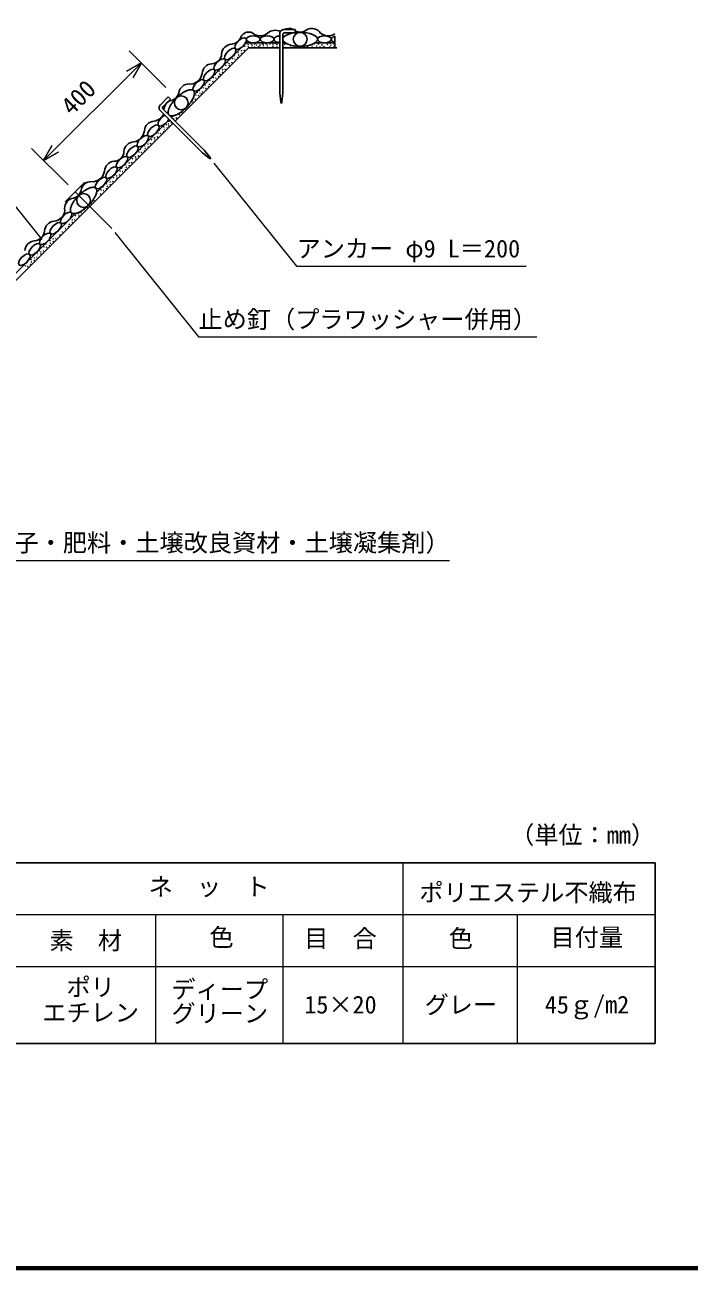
# Model space of a CAD drawing. Units: millimetres, scale not verified. Extents: x 200 to 8200, y 200 to 5838.
# Drawn here: x 2277 to 4200, y 200 to 3803 of the extents above; entities that cross this region are included whole.
import ezdxf
from ezdxf.enums import TextEntityAlignment as Align

# ---------------------------------------------------------------- set-up
doc = ezdxf.new("R2010")
doc.units = ezdxf.units.MM
doc.header["$LTSCALE"] = 20
for name, color, linetype, lineweight in [('C-MTR-FRAM', 5, 'Continuous', 25), ('C-MTR-LINE', 5, 'Continuous', 13), ('C-STR', 7, 'Continuous', 25), ('C-STR-DIM', 1, 'Continuous', 13), ('C-STR-HTXT', 1, 'Continuous', 13), ('C-TTL', 2, 'Continuous', 70)]:
    doc.layers.add(name, color=color, linetype=linetype, lineweight=lineweight)
doc.layers.add('C-MTR-TXT', color=5, linetype='Continuous')
doc.styles.add('ＭＳ ゴシック', font='')
doc.styles.get('ＭＳ ゴシック').set_extended_font_data('MS Gothic')

msp = doc.modelspace()

# ---------------------------------------------------------------- linework, layer by layer
at = {"layer": 'C-MTR-FRAM'}
for p, q in [((496.02, 1374.35), (4101.73, 1374.35)), ((4101.73, 1374.35), (4101.73, 851.35)), ((496.84, 851.35), (4101.73, 851.35))]:
    msp.add_line(p, q, dxfattribs=at)
at = {"layer": 'C-MTR-LINE'}
for p, q in [((3371.41, 1374.35), (3371.41, 851.35)), ((1607, 1224.35), (4101.73, 1224.35)), ((2655.22, 1224.35), (2655.22, 851.35)), ((3023.57, 1224.35), (3023.57, 851.35)), ((3702.5, 1224.35), (3702.5, 851.35)), ((496.84, 1074.35), (4101.73, 1074.35))]:
    msp.add_line(p, q, dxfattribs=at)
at = {"layer": 'C-STR'}
for p, q in [((3026.49, 3788.83), (3059.44, 3788.83)), ((3059.44, 3779.83), (3059.44, 3788.83)), ((2767.21, 3600.14), (2917.76, 3750.69)), ((2917.76, 3750.69), (3014.97, 3750.69)), ((3014.97, 3779.54), (3014.97, 3604.84)), ((3023.97, 3774.84), (3023.97, 3604.84)), ((3023.97, 3750.69), (3030.67, 3750.69)), ((3059.44, 3779.83), (3029.38, 3779.83)), ((3117.27, 3750.69), (3173.97, 3750.69)), ((3173.97, 3769.35), (3173.97, 3735.69)), ((2711.84, 3523.56), (2923.97, 3735.69)), ((2822.3, 3634.02), (2923.97, 3735.69)), ((2923.97, 3735.69), (3014.97, 3735.69)), ((3023.97, 3735.69), (3180.35, 3735.69)), ((3017.97, 3579.84), (3014.97, 3604.84)), ((3020.97, 3579.84), (3023.97, 3604.84)), ((2668.59, 3570.35), (2691.88, 3593.65)), ((2698.24, 3587.29), (2677, 3566.03)), ((2698.24, 3587.29), (2691.88, 3593.65)), ((3017.97, 3579.84), (3019.47, 3574.84)), ((3019.47, 3574.84), (3020.97, 3579.84)), ((2667.01, 3555.64), (2790.58, 3432.15)), ((2676.7, 3558.68), (2796.94, 3438.51)), ((2701.23, 3534.16), (2705.97, 3538.9)), ((2146.15, 2957.87), (2705.38, 3517.09)), ((2484.36, 3317.29), (2694.77, 3527.7)), ((2810.38, 3416.6), (2790.58, 3432.15)), ((2812.5, 3418.72), (2796.94, 3438.51)), ((2810.38, 3416.6), (2814.98, 3414.12)), ((2814.98, 3414.12), (2812.5, 3418.72)), ((2450.21, 3346.78), (2393.64, 3290.21)), ((2527.99, 3212.43), (2421.93, 3318.5)), ((2201.52, 3034.45), (2423.13, 3256.06))]:
    msp.add_line(p, q, dxfattribs=at)
for centre in [(2918.34, 3748.71), (2930.87, 3748.1), (2942.15, 3746.94), (2965.1, 3747.13), (2975.6, 3746.74), (2986.69, 3746.74), (3002.64, 3748.3), (3014.26, 3747.91), (3114.71, 3747.74), (3126.35, 3747.06), (3161.74, 3748.88), (2882.72, 3713.09), (2894.6, 3722.4), (2895.91, 3715.09), (2904.17, 3727.68), (2904.18, 3719.8), (2911.54, 3728.78), (2913.62, 3740.31), (2923.16, 3745.25), (2923.5, 3739.12), (2934.44, 3744.08), (2934.78, 3737.96), (2941.56, 3738.45), (2947.13, 3744.03), (2953.12, 3739.59), (2957.39, 3744.27), (2957.73, 3738.15), (2967.89, 3743.88), (2968.23, 3737.76), (2978.98, 3743.88), (2979.32, 3737.76), (2994.93, 3745.44), (2995.27, 3739.32), (3006.55, 3745.05), (3006.89, 3738.93), (3029.42, 3746.06), (3047.75, 3740.97), (3056.92, 3738.45), (3068.48, 3739.59), (3084.25, 3738.45), (3095.81, 3739.59), (3109.34, 3739.99), (3122.11, 3740.97), (3131.28, 3738.45), (3136.85, 3744.03), (3142.84, 3739.59), (3152.46, 3746.28), (3158.61, 3738.45), (3162.7, 3743.02), (3171.01, 3738.04), (3171.84, 3745.93), (2858.67, 3685.36), (2863.39, 3693.76), (2868.21, 3690.3), (2868.55, 3684.17), (2875.92, 3693.15), (2877.99, 3704.69), (2885.2, 3703), (2893.28, 3708.19), (2812.44, 3641.96), (2823.04, 3649.74), (2827.77, 3658.14), (2830.26, 3648.05), (2838.33, 3653.24), (2839.65, 3667.45), (2840.96, 3660.15), (2843.08, 3657.99), (2849.22, 3672.73), (2849.23, 3664.85), (2856.6, 3673.83), (2777.01, 3607.38), (2782.74, 3612.26), (2784.39, 3603.58), (2787.58, 3602.49), (2791.27, 3608.51), (2793.34, 3620.04), (2798.07, 3628.44), (2800.56, 3618.36), (2808.63, 3623.55), (2811.26, 3630.45), (2820.97, 3638.2), (2750.89, 3568.13), (2762.51, 3584.59), (2762.85, 3578.47), (2770.22, 3587.45), (2772.29, 3598.98), (2779.5, 3597.3), (2715.27, 3532.5), (2724.55, 3542.35), (2732.63, 3547.54), (2735.26, 3554.44), (2743.52, 3559.14), (2667.11, 3497.49), (2679, 3506.8), (2680.31, 3499.49), (2686.94, 3513.62), (2688.58, 3504.2), (2692.85, 3515.9), (2693.19, 3509.78), (2694.35, 3523.13), (2700.56, 3518.76), (2707.56, 3529.64), (2640.99, 3458.23), (2643.07, 3469.76), (2647.79, 3478.16), (2652.61, 3474.69), (2652.95, 3468.57), (2660.32, 3477.55), (2662.39, 3489.08), (2669.6, 3487.4), (2677.68, 3492.59), (2592.84, 3423.21), (2605.37, 3422.6), (2607.44, 3434.14), (2612.17, 3442.54), (2614.65, 3432.45), (2622.73, 3437.64), (2624.05, 3451.85), (2625.36, 3444.54), (2633.62, 3457.13), (2633.63, 3449.25), (2557.22, 3387.59), (2569.1, 3396.9), (2570.41, 3389.59), (2578.67, 3402.18), (2578.68, 3394.3), (2586.04, 3403.28), (2588.12, 3414.81), (2597.66, 3419.75), (2598, 3413.62), (2533.17, 3359.86), (2537.89, 3368.26), (2542.71, 3364.8), (2543.05, 3358.67), (2550.42, 3367.65), (2552.49, 3379.19), (2559.7, 3377.5), (2567.78, 3382.69), (2497.54, 3324.24), (2502.27, 3332.64), (2504.76, 3322.55), (2512.83, 3327.74), (2514.15, 3341.95), (2515.46, 3334.65), (2523.72, 3347.23), (2523.73, 3339.35), (2531.1, 3348.33), (2468.78, 3284.4), (2476.15, 3293.38), (2495.47, 3312.7), (2423.27, 3249.96), (2432.81, 3254.9), (2433.15, 3248.77), (2440.52, 3257.75), (2449.81, 3267.6), (2457.88, 3272.79), (2394.86, 3212.66), (2402.93, 3217.85), (2405.56, 3224.75), (2413.82, 3237.33), (2413.83, 3229.45), (2421.2, 3238.43), (2349.31, 3177.1), (2358.87, 3182.38), (2358.88, 3174.5), (2366.25, 3183.48), (2378.2, 3193.83), (2385.57, 3202.81), (2313.37, 3140.06), (2318.09, 3148.46), (2322.92, 3145), (2323.26, 3138.88), (2330.62, 3147.86), (2332.7, 3159.39), (2337.42, 3167.79), (2339.91, 3157.71), (2347.98, 3162.9), (2350.61, 3169.8), (2277.75, 3104.44), (2282.47, 3112.84), (2284.96, 3102.76), (2293.03, 3107.95), (2294.36, 3122.15), (2295.66, 3114.85), (2303.92, 3127.43), (2303.93, 3119.55), (2311.3, 3128.53)]:
    msp.add_circle(centre, 0.3, dxfattribs=at)
at = {"layer": 'C-STR', "color": 3}
for centre in [(3073.97, 3760.69), (2729.52, 3576.59), (2446.67, 3293.75)]:
    msp.add_circle(centre, 20, dxfattribs=at)
at = {"layer": 'C-STR', "color": 1}
for centre, radius, start, end in [((3001.92, 3753.19), 33.85, 64.08411, 132.3792), ((3040.58, 3761.87), 30.42, 63.88791, 117.60703), ((3073.97, 3812.1), 30.42, 241.45711, 311.11209), ((3107.36, 3761.87), 30.42, 33.88791, 116.11209), ((2872.68, 3776.91), 30.42, 273.88791, 336.71928), ((2924.5, 3756.58), 25.11, 47.57995, 160.72001), ((2958.03, 3803.97), 33.29, 240.11359, 309.26763), ((3155.14, 3806.58), 35.75, 230.92465, 301.78914), ((2816.11, 3720.34), 30.42, 273.88791, 356.11209), ((2876.8, 3716.22), 30.42, 93.88791, 176.11209), ((2820.24, 3659.65), 30.42, 93.88791, 176.11209), ((2754.46, 3666.44), 35.75, 275.92465, 352.39909), ((2693.16, 3612.95), 30.42, 273.88791, 356.11209), ((2752.29, 3601.04), 30.42, 78.88791, 161.11209), ((2711.34, 3554.88), 32.07, 120.17989, 177.84001), ((2646.28, 3559.18), 35.75, 277.60091, 334.89953), ((2587.17, 3499.15), 35.75, 277.60091, 354.07535), ((2653.07, 3493.4), 30.42, 93.88791, 176.11209), ((2593.96, 3433.37), 30.42, 93.88791, 176.11209), ((2533.27, 3437.5), 30.42, 273.88791, 356.11209), ((2537.39, 3376.81), 30.42, 93.88791, 176.11209), ((2471.62, 3383.6), 35.75, 275.92465, 352.39909), ((2410.32, 3330.1), 30.42, 273.88791, 356.11209), ((2469.44, 3318.19), 30.42, 78.88791, 161.11209), ((2422.23, 3270.98), 30.42, 108.88791, 191.11209), ((2356.82, 3268.81), 35.75, 277.60091, 354.07535), ((2363.62, 3203.03), 30.42, 93.88791, 176.11209), ((2307.05, 3146.46), 30.42, 93.88791, 176.11209), ((2302.92, 3207.15), 30.42, 273.88791, 356.11209)]:
    msp.add_arc(centre, radius, start, end, dxfattribs=at)
at = {"layer": 'C-STR'}
for centre, radius, start, end in [((3026.65, 3776.71), 12.12, 90.74558, 162.19334), ((3003.03, 3760.69), 5.07, 169.92617, 179.96336), ((3003, 3760.69), 5.04, 180.00739, 190.10309), ((3003.32, 3760.74), 5.36, 190.08645, 199.78778), ((3003.41, 3760.61), 5.45, 160.29158, 169.83419), ((3003.97, 3760.97), 6.05, 199.71599, 208.67782), ((3004.11, 3760.34), 6.2, 151.43181, 160.17439), ((3005.11, 3759.79), 7.34, 143.5039, 151.31031), ((3004.92, 3761.47), 7.12, 208.57053, 216.61526), ((3006.33, 3758.86), 8.88, 136.51924, 143.39123), ((3006.11, 3762.34), 8.59, 216.49475, 223.59478), ((3007.73, 3757.5), 10.82, 130.4005, 136.42117), ((3007.49, 3763.62), 10.47, 223.47754, 229.70079), ((3009.23, 3755.71), 13.16, 125.0324, 130.31818), ((3008.98, 3765.34), 12.75, 229.59569, 235.05373), ((3010.76, 3753.5), 15.85, 120.29348, 124.96471), ((3010.51, 3767.48), 15.38, 234.9639, 239.7779), ((3012.24, 3750.92), 18.82, 81.9426, 120.23849), ((3012, 3770), 18.31, 239.70324, 279.33346), ((3027, 3778.05), 12.12, 168.7547, 172.94806), ((3028.97, 3774.84), 5, 85.32404, 180), ((3169.01, 3760.69), 5.04, 180.00711, 189.97393), ((3169.04, 3760.69), 5.06, 170.05423, 179.96474), ((3169.4, 3760.61), 5.44, 160.53163, 169.96548), ((3169.32, 3760.74), 5.35, 189.95796, 199.54493), ((3169.95, 3760.96), 6.02, 199.47579, 208.34819), ((3170.09, 3760.36), 6.17, 151.75802, 160.418), ((3171.06, 3759.82), 7.28, 143.8896, 151.63954), ((3170.88, 3761.44), 7.07, 208.24439, 216.22647), ((3172.04, 3762.28), 8.5, 216.10924, 223.1693), ((3172.26, 3758.92), 8.78, 136.94236, 143.7791), ((3173.63, 3757.62), 10.67, 130.84531, 136.84569), ((3173.39, 3763.51), 10.33, 223.05461, 229.25439), ((3175.11, 3755.88), 12.95, 125.48889, 130.76379), ((3174.86, 3765.18), 12.54, 229.15104, 234.59628), ((3176.61, 3753.73), 15.57, 120.75597, 125.42158), ((3176.36, 3767.26), 15.11, 234.50753, 239.31492), ((3178.09, 3751.22), 18.48, 116.53747, 120.70109), ((3177.85, 3769.71), 17.98, 239.24083, 243.52062), ((3179.46, 3748.43), 21.59, 112.73815, 116.49309), ((3179.24, 3772.46), 21.07, 243.45979, 247.30897), ((3180.69, 3745.47), 24.8, 109.27742, 112.70255), ((3180.5, 3775.41), 24.27, 247.25955, 250.76048), ((3181.73, 3742.45), 27.99, 106.08787, 109.24914), ((3181.57, 3778.43), 27.47, 250.72066, 253.94233), ((2789.25, 3520.34), 101.86, 124.44349, 126.74129), ((2783.76, 3528.43), 92.09, 122.008, 124.46712), ((2778.17, 3537.45), 81.48, 119.36878, 122.03862), ((2772.83, 3547.03), 70.5, 116.46608, 119.4082), ((2768.02, 3556.81), 59.61, 113.22417, 116.51678), ((2763.98, 3566.38), 49.22, 109.54574, 113.28947), ((2760.84, 3575.39), 39.68, 105.3049, 109.62992), ((2758.68, 3583.53), 31.26, 100.33954, 105.41315), ((2757.45, 3590.54), 24.14, 94.44603, 100.47713), ((2757.06, 3596.27), 18.4, 87.38455, 94.61565), ((2757.31, 3600.64), 14.02, 78.91358, 87.5801), ((2757.94, 3603.67), 10.93, 68.88374, 79.10992), ((2758.66, 3605.47), 8.99, 57.40605, 69.02993), ((2759.15, 3606.22), 8.1, 45.01549, 57.44312), ((2759.08, 3606.17), 8.18, 32.61788, 44.9235), ((2758.17, 3605.62), 9.24, 21.12586, 32.43816), ((2756.18, 3604.9), 11.36, 11.08473, 20.92162), ((2742.38, 3604.67), 25.23, 349.65344, 355.42339), ((2752.93, 3604.31), 14.66, 2.60859, 10.89773), ((2748.34, 3604.15), 19.26, 355.54611, 2.45369), ((2677.27, 3561.9), 12.12, 135.76262, 207.21038), ((2760.69, 3532.42), 72.34, 150.62913, 153.49659), ((2770.21, 3527.01), 83.28, 147.99034, 150.60227), ((2779.1, 3521.42), 93.79, 145.55516, 147.96972), ((2787, 3515.97), 103.38, 143.27556, 145.53966), ((2793.59, 3511.02), 111.62, 141.11195, 143.26438), ((2798.64, 3506.93), 118.12, 139.03069, 141.10453), ((2801.99, 3504.01), 122.57, 137.00225, 139.02669), ((2803.59, 3502.52), 124.75, 134.9996, 137.00147), ((2803.45, 3502.66), 124.55, 132.99693, 135.002), ((2801.71, 3504.55), 121.98, 130.96843, 133.00263), ((2798.57, 3508.19), 117.17, 128.88707, 130.9777), ((2794.31, 3513.52), 110.36, 126.7233, 128.90037), ((2657.04, 3649.17), 122.57, 317.00225, 319.02669), ((2660.39, 3646.25), 118.12, 319.03069, 321.10453), ((2665.45, 3642.16), 111.62, 321.11195, 323.26438), ((2672.04, 3637.21), 103.38, 323.27556, 325.53966), ((2679.93, 3631.76), 93.79, 325.55516, 327.96972), ((2688.82, 3626.17), 83.28, 327.99034, 330.60227), ((2698.34, 3620.76), 72.34, 330.62913, 333.49659), ((2708.11, 3615.85), 61.4, 333.53125, 336.7278), ((2717.74, 3611.66), 50.9, 336.77238, 340.39241), ((2726.87, 3608.37), 41.2, 340.4498, 344.61538), ((2735.17, 3606.04), 32.58, 344.68939, 349.55791), ((2676.57, 3563.09), 12.12, 213.77174, 217.96511), ((2680.23, 3562.22), 5, 130.34108, 225.01704), ((2710.7, 3549.03), 19.26, 175.54611, 182.45369), ((2706.1, 3548.87), 14.66, 182.60859, 190.89773), ((2716.65, 3548.51), 25.23, 169.65344, 175.42339), ((2702.85, 3548.28), 11.36, 191.08473, 200.92162), ((2723.87, 3547.14), 32.58, 164.68939, 169.55791), ((2700.86, 3547.56), 9.24, 201.12586, 221.69994), ((2732.17, 3544.81), 41.2, 160.4498, 164.61538), ((2741.29, 3541.52), 50.9, 156.77238, 160.39241), ((2699.89, 3546.96), 8.1, 225.01549, 237.44312), ((2750.92, 3537.33), 61.4, 153.53125, 156.7278), ((2700.37, 3547.71), 8.99, 237.40605, 249.02993), ((2701.09, 3549.51), 10.93, 248.88374, 259.10992), ((2701.72, 3552.54), 14.02, 258.91358, 267.5801), ((2701.97, 3556.91), 18.4, 267.38455, 274.61565), ((2701.58, 3562.64), 24.14, 274.44603, 280.47713), ((2700.36, 3569.65), 31.26, 280.33954, 285.41315), ((2698.19, 3577.79), 39.68, 285.3049, 289.62992), ((2695.06, 3586.8), 49.22, 289.54574, 293.28947), ((2691.01, 3596.37), 59.61, 293.22417, 296.51678), ((2686.2, 3606.14), 70.5, 296.46608, 299.4082), ((2680.86, 3615.73), 81.48, 299.36878, 302.03862), ((2675.28, 3624.75), 92.09, 302.008, 304.46712), ((2669.78, 3632.83), 101.86, 304.44349, 306.74129), ((2664.73, 3639.66), 110.36, 306.7233, 308.90037), ((2660.47, 3644.99), 117.17, 308.88707, 310.9777), ((2657.33, 3648.63), 121.98, 310.96843, 313.00263), ((2655.59, 3650.51), 124.55, 312.99693, 315.002), ((2655.45, 3650.66), 124.75, 314.9996, 317.00147), ((2515.73, 3225.35), 117.17, 128.88707, 130.9777), ((2511.47, 3230.67), 110.36, 126.7233, 128.90037), ((2506.41, 3237.5), 101.86, 124.44349, 126.74129), ((2500.91, 3245.58), 92.09, 122.008, 124.46712), ((2495.33, 3254.6), 81.48, 119.36878, 122.03862), ((2489.99, 3264.19), 70.5, 116.46608, 119.4082), ((2485.18, 3273.97), 59.61, 113.22417, 116.51678), ((2481.13, 3283.54), 49.22, 109.54574, 113.28947), ((2478, 3292.55), 39.68, 105.3049, 109.62992), ((2475.83, 3300.68), 31.26, 100.33954, 105.41315), ((2474.61, 3307.7), 24.14, 94.44603, 100.47713), ((2474.22, 3313.43), 18.4, 87.38455, 94.61565), ((2474.47, 3317.8), 14.02, 78.91358, 87.5801), ((2475.1, 3320.83), 10.93, 68.88374, 79.10992), ((2475.82, 3322.62), 8.99, 57.40605, 69.02993), ((2476.3, 3323.37), 8.1, 45.01549, 57.44312), ((2476.24, 3323.33), 8.18, 32.61788, 44.9235), ((2444.03, 3325.53), 41.2, 340.4498, 344.61538), ((2475.33, 3322.78), 9.24, 21.12586, 32.43816), ((2452.33, 3323.2), 32.58, 344.68939, 349.55791), ((2473.34, 3322.05), 11.36, 11.08473, 20.92162), ((2459.54, 3321.83), 25.23, 349.65344, 355.42339), ((2470.09, 3321.47), 14.66, 2.60859, 10.89773), ((2465.49, 3321.31), 19.26, 355.54611, 2.45369), ((2458.45, 3258.67), 50.9, 156.77238, 160.39241), ((2468.08, 3254.49), 61.4, 153.53125, 156.7278), ((2477.85, 3249.57), 72.34, 150.62913, 153.49659), ((2487.37, 3244.17), 83.28, 147.99034, 150.60227), ((2496.26, 3238.57), 93.79, 145.55516, 147.96972), ((2504.15, 3233.13), 103.38, 143.27556, 145.53966), ((2510.75, 3228.18), 111.62, 141.11195, 143.26438), ((2515.8, 3224.09), 118.12, 139.03069, 141.10453), ((2519.15, 3221.16), 122.57, 137.00225, 139.02669), ((2520.74, 3219.68), 124.75, 134.9996, 137.00147), ((2520.61, 3219.82), 124.55, 132.99693, 135.002), ((2518.86, 3221.71), 121.98, 130.96843, 133.00263), ((2372.74, 3367.67), 124.55, 312.99693, 315.002), ((2372.61, 3367.82), 124.75, 314.9996, 317.00147), ((2374.2, 3366.33), 122.57, 317.00225, 319.02669), ((2377.55, 3363.41), 118.12, 319.03069, 321.10453), ((2382.6, 3359.31), 111.62, 321.11195, 323.26438), ((2389.2, 3354.37), 103.38, 323.27556, 325.53966), ((2397.09, 3348.92), 93.79, 325.55516, 327.96972), ((2405.98, 3343.32), 83.28, 327.99034, 330.60227), ((2415.5, 3337.92), 72.34, 330.62913, 333.49659), ((2425.27, 3333.01), 61.4, 333.53125, 336.7278), ((2434.9, 3328.82), 50.9, 336.77238, 340.39241), ((2427.86, 3266.18), 19.26, 175.54611, 182.45369), ((2423.26, 3266.03), 14.66, 182.60859, 190.89773), ((2433.81, 3265.67), 25.23, 169.65344, 175.42339), ((2420.01, 3265.44), 11.36, 191.08473, 200.92162), ((2441.02, 3264.29), 32.58, 164.68939, 169.55791), ((2418.02, 3264.71), 9.24, 201.12586, 221.69994), ((2449.32, 3261.97), 41.2, 160.4498, 164.61538), ((2417.04, 3264.12), 8.1, 225.01549, 237.44312), ((2417.53, 3264.87), 8.99, 237.40605, 249.02993), ((2418.25, 3266.67), 10.93, 248.88374, 259.10992), ((2418.88, 3269.7), 14.02, 258.91358, 267.5801), ((2419.13, 3274.07), 18.4, 267.38455, 274.61565), ((2418.74, 3279.8), 24.14, 274.44603, 280.47713), ((2417.52, 3286.81), 31.26, 280.33954, 285.41315), ((2415.35, 3294.95), 39.68, 285.3049, 289.62992), ((2412.21, 3303.96), 49.22, 289.54574, 293.28947), ((2408.17, 3313.53), 59.61, 293.22417, 296.51678), ((2403.36, 3323.3), 70.5, 296.46608, 299.4082), ((2398.02, 3332.89), 81.48, 299.36878, 302.03862), ((2392.43, 3341.91), 92.09, 302.008, 304.46712), ((2386.94, 3349.99), 101.86, 304.44349, 306.74129), ((2381.88, 3356.82), 110.36, 306.7233, 308.90037), ((2377.62, 3362.14), 117.17, 308.88707, 310.9777), ((2374.48, 3365.79), 121.98, 310.96843, 313.00263)]:
    msp.add_arc(centre, radius, start, end, dxfattribs=at)
for centre, major_axis, ratio in [((2901.24, 3748.31), (15.15, 15.15), 0.466665), ((2937.97, 3760.69), (20, 0), 0.5), ((2977.97, 3760.69), (20, 0), 0.5), ((3073.97, 3760.69), (50, 0), 0.4), ((3143.97, 3760.69), (20, 0), 0.5), ((2870.94, 3718.01), (15.15, 15.15), 0.466665), ((2810.33, 3657.4), (15.15, 15.15), 0.466665), ((2840.63, 3687.71), (15.15, 15.15), 0.466665), ((2780.02, 3627.1), (15.15, 15.15), 0.466665), ((2648.71, 3495.78), (15.15, 15.15), 0.466665), ((2618.4, 3465.47), (15.15, 15.15), 0.466665), ((2557.79, 3404.86), (15.15, 15.15), 0.466665), ((2588.1, 3435.17), (15.15, 15.15), 0.466665), ((2527.49, 3374.56), (15.15, 15.15), 0.466665), ((2497.18, 3344.25), (15.15, 15.15), 0.466665), ((2396.17, 3243.24), (15.15, 15.15), 0.466665), ((2365.86, 3212.93), (15.15, 15.15), 0.466665), ((2305.25, 3152.33), (15.15, 15.15), 0.466665), ((2335.56, 3182.63), (15.15, 15.15), 0.466665), ((2274.95, 3122.02), (15.15, 15.15), 0.466665)]:
    msp.add_ellipse(centre, major_axis=major_axis, ratio=ratio, dxfattribs=at)
for start_param, end_param in [(0.9526333, 5.3308316), (6.256982, 6.3162937)]:
    msp.add_ellipse((2679.01, 3526.08), major_axis=(15.15, 15.15), ratio=0.466665, start_param=start_param, end_param=end_param, dxfattribs=at)
at = {"layer": 'C-STR-DIM'}
for p, q in [((2684.6, 3621.5), (2578.54, 3727.57)), ((2331.05, 3409.37), (2613.89, 3692.21)), ((2613.89, 3692.21), (2570.59, 3667.21)), ((2613.89, 3692.21), (2588.89, 3648.91)), ((2401.76, 3338.66), (2295.7, 3444.73)), ((2331.05, 3409.37), (2356.05, 3452.67)), ((2331.05, 3409.37), (2374.35, 3434.37))]:
    msp.add_line(p, q, dxfattribs=at)
at = {"layer": 'C-STR-HTXT'}
for p, q in [((2073.87, 3494.35), (2325.35, 3180.31)), ((2823.97, 3402.12), (3063.35, 3103.18)), ((2537.37, 3200.72), (2779.47, 2898.39)), ((3063.35, 3103.18), (3728.35, 3103.18)), ((2779.47, 2898.39), (3759.47, 2898.39)), ((1896.51, 2250.87), (3506.51, 2250.87))]:
    msp.add_line(p, q, dxfattribs=at)
at = {"layer": 'C-TTL'}
msp.add_lwpolyline([(200, 200), (8200, 200), (8200, 5740), (200, 5740)], close=True, dxfattribs=at)

# ---------------------------------------------------------------- texts
at = {"layer": 'C-MTR-TXT', "style": 'ＭＳ ゴシック'}
msp.add_text('（単位：mm）', height=51.32, dxfattribs=at).set_placement((3681.73, 1414.35), align=Align.BOTTOM_LEFT)
for s, p in [('ネ\u3000ッ\u3000ト', (2810.08, 1264.35)), ('色', (2846.12, 1117.49)), ('目付量', (3903.88, 1117.49)), ('目\u3000合', (3190.44, 1114.35)), ('色', (3539.07, 1114.35)), ('ポリ', (2467.17, 973.35)), ('エチレン', (2467.17, 899.35))]:
    msp.add_text(s, height=51.32, dxfattribs=at).set_placement(p, align=Align.BOTTOM_CENTER)
for s, p in [('ポリエステル不織布', (3733.7, 1288.42)), ('素\u3000材', (2452.97, 1149.14)), ('15×20', (3190.44, 963.54)), ('グレー', (3539.07, 963.54)), ('45ｇ/m2', (3904.36, 963.54))]:
    msp.add_text(s, height=51.32, dxfattribs=at).set_placement(p, align=Align.MIDDLE_CENTER)
for s, p in [('ディープ', (2700.93, 1033.54)), ('グリーン', (2700.93, 963.54))]:
    msp.add_text(s, height=51.32, dxfattribs=at).set_placement(p, align=Align.TOP_LEFT)
at = {"layer": 'C-STR-DIM', "color": 7, "style": 'ＭＳ ゴシック'}
msp.add_text('400', height=51.32, rotation=45, dxfattribs=at).set_placement((2423.46, 3526.58), align=Align.BOTTOM_LEFT)
at = {"layer": 'C-STR-HTXT', "color": 7, "style": 'ＭＳ ゴシック'}
for s, p in [('アンカー φ9 L＝200', (3063.35, 3113.18)), ('止め釘（プラワッシャー併用）', (2779.47, 2908.39)), ('不織布（種子・肥料・土壌改良資材・土壌凝集剤）', (1896.51, 2260.87))]:
    msp.add_text(s, height=51.32, dxfattribs=at).set_placement(p, align=Align.BOTTOM_LEFT)

doc.saveas('drawing.dxf')
